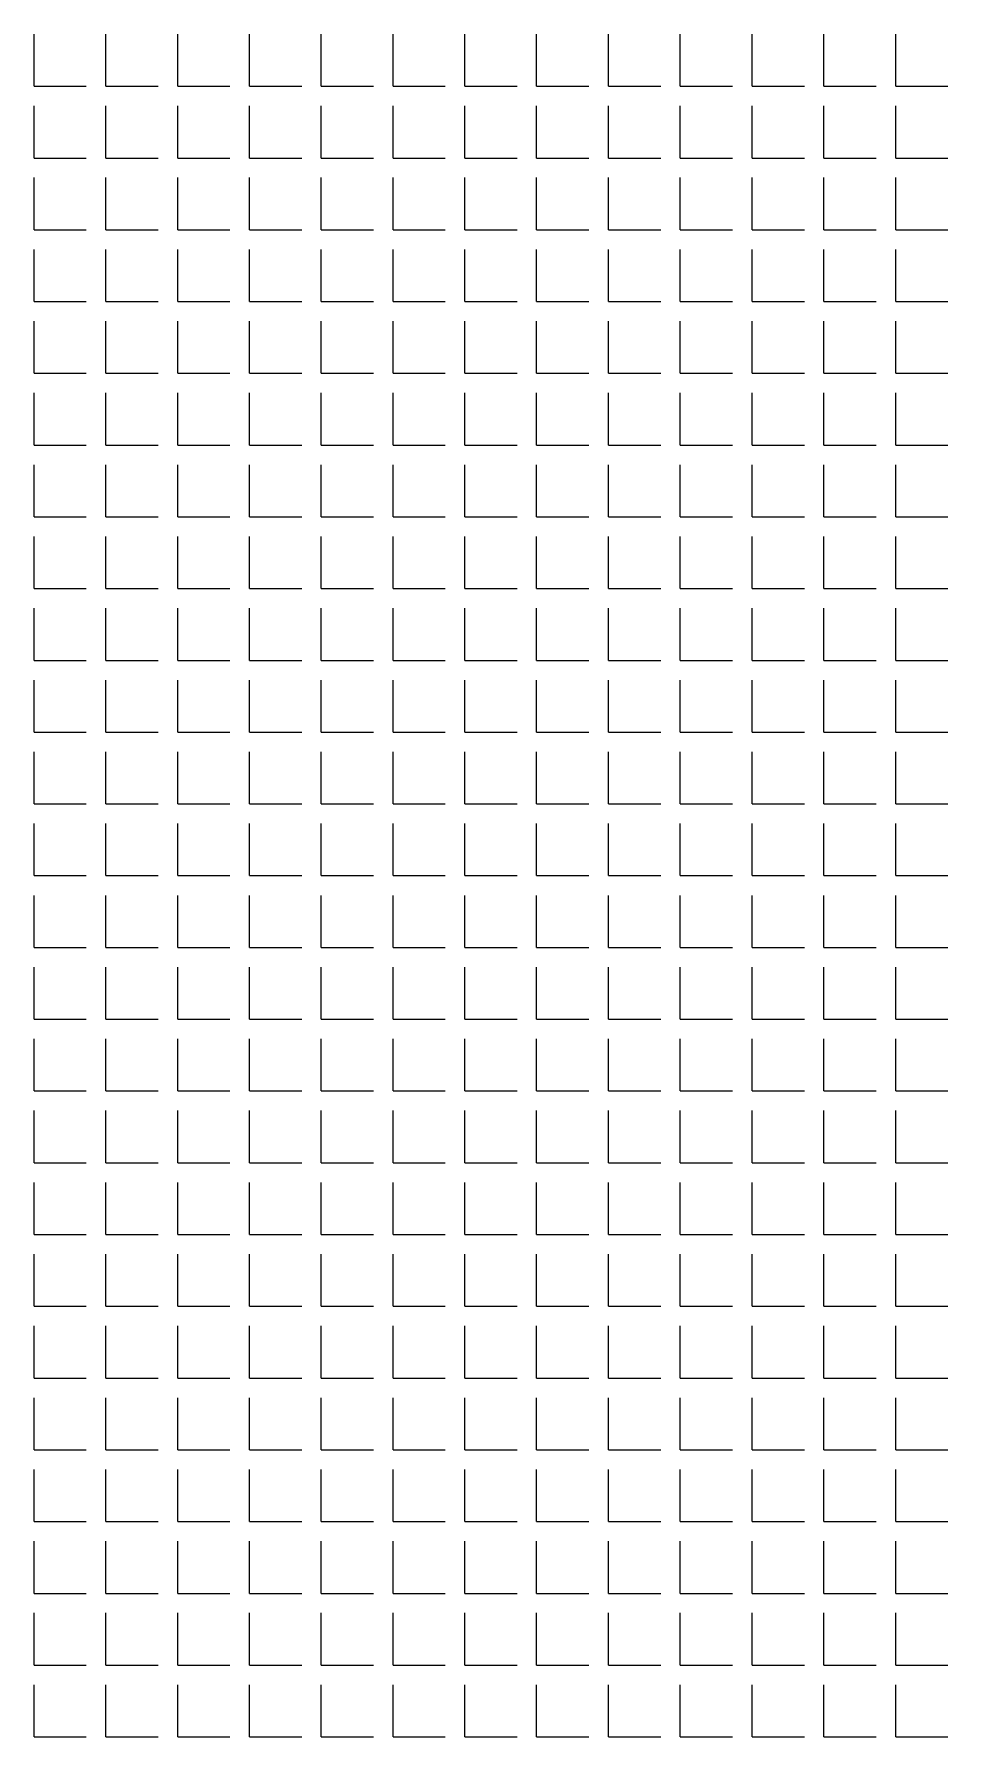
# Model space of a CAD drawing. Header units: millimetres. Extents: x -2063041 to -1932644, y 197605868 to 197643080.
# Drawn here: x -2047918.3 to -2047851.9, y 197627118.2 to 197627241.9 of the extents above; entities that cross this region are included whole.
import ezdxf

# ---------------------------------------------------------------- set-up
doc = ezdxf.new("R2010")
doc.units = ezdxf.units.MM
doc.layers.add('СКУД', color=7, linetype='Continuous')

msp = doc.modelspace()

# ---------------------------------------------------------------- linework, layer by layer
at = {"layer": 'СКУД', "color": 18, "true_color": 0x000000}
for p, q in [((-2047918.28, 197627238.13), (-2047918.28, 197627241.92)), ((-2047913.07, 197627238.13), (-2047913.07, 197627241.92)), ((-2047907.85, 197627238.13), (-2047907.85, 197627241.92)), ((-2047902.64, 197627238.13), (-2047902.64, 197627241.92)), ((-2047897.43, 197627238.13), (-2047897.43, 197627241.92)), ((-2047892.21, 197627238.13), (-2047892.21, 197627241.92)), ((-2047887, 197627238.13), (-2047887, 197627241.92)), ((-2047881.79, 197627238.13), (-2047881.79, 197627241.92)), ((-2047876.57, 197627238.13), (-2047876.57, 197627241.92)), ((-2047871.36, 197627238.13), (-2047871.36, 197627241.92)), ((-2047866.15, 197627238.13), (-2047866.15, 197627241.92)), ((-2047860.93, 197627238.13), (-2047860.93, 197627241.92)), ((-2047855.72, 197627238.13), (-2047855.72, 197627241.92)), ((-2047918.28, 197627238.13), (-2047914.49, 197627238.13)), ((-2047913.07, 197627238.13), (-2047909.27, 197627238.13)), ((-2047907.85, 197627238.13), (-2047904.06, 197627238.13)), ((-2047902.64, 197627238.13), (-2047898.85, 197627238.13)), ((-2047897.43, 197627238.13), (-2047893.63, 197627238.13)), ((-2047892.21, 197627238.13), (-2047888.42, 197627238.13)), ((-2047887, 197627238.13), (-2047883.21, 197627238.13)), ((-2047881.79, 197627238.13), (-2047877.99, 197627238.13)), ((-2047876.57, 197627238.13), (-2047872.78, 197627238.13)), ((-2047871.36, 197627238.13), (-2047867.57, 197627238.13)), ((-2047866.15, 197627238.13), (-2047862.35, 197627238.13)), ((-2047860.93, 197627238.13), (-2047857.14, 197627238.13)), ((-2047855.72, 197627238.13), (-2047851.93, 197627238.13)), ((-2047918.28, 197627232.92), (-2047918.28, 197627236.71)), ((-2047913.07, 197627232.92), (-2047913.07, 197627236.71)), ((-2047907.85, 197627232.92), (-2047907.85, 197627236.71)), ((-2047902.64, 197627232.92), (-2047902.64, 197627236.71)), ((-2047897.43, 197627232.92), (-2047897.43, 197627236.71)), ((-2047892.21, 197627232.92), (-2047892.21, 197627236.71)), ((-2047887, 197627232.92), (-2047887, 197627236.71)), ((-2047881.79, 197627232.92), (-2047881.79, 197627236.71)), ((-2047876.57, 197627232.92), (-2047876.57, 197627236.71)), ((-2047871.36, 197627232.92), (-2047871.36, 197627236.71)), ((-2047866.15, 197627232.92), (-2047866.15, 197627236.71)), ((-2047860.93, 197627232.92), (-2047860.93, 197627236.71)), ((-2047855.72, 197627232.92), (-2047855.72, 197627236.71)), ((-2047918.28, 197627232.92), (-2047914.49, 197627232.92)), ((-2047913.07, 197627232.92), (-2047909.27, 197627232.92)), ((-2047907.85, 197627232.92), (-2047904.06, 197627232.92)), ((-2047902.64, 197627232.92), (-2047898.85, 197627232.92)), ((-2047897.43, 197627232.92), (-2047893.63, 197627232.92)), ((-2047892.21, 197627232.92), (-2047888.42, 197627232.92)), ((-2047887, 197627232.92), (-2047883.21, 197627232.92)), ((-2047881.79, 197627232.92), (-2047877.99, 197627232.92)), ((-2047876.57, 197627232.92), (-2047872.78, 197627232.92)), ((-2047871.36, 197627232.92), (-2047867.57, 197627232.92)), ((-2047866.15, 197627232.92), (-2047862.35, 197627232.92)), ((-2047860.93, 197627232.92), (-2047857.14, 197627232.92)), ((-2047855.72, 197627232.92), (-2047851.93, 197627232.92)), ((-2047918.28, 197627227.71), (-2047918.28, 197627231.5)), ((-2047913.07, 197627227.71), (-2047913.07, 197627231.5)), ((-2047907.85, 197627227.71), (-2047907.85, 197627231.5)), ((-2047902.64, 197627227.71), (-2047902.64, 197627231.5)), ((-2047897.43, 197627227.71), (-2047897.43, 197627231.5)), ((-2047892.21, 197627227.71), (-2047892.21, 197627231.5)), ((-2047887, 197627227.71), (-2047887, 197627231.5)), ((-2047881.79, 197627227.71), (-2047881.79, 197627231.5)), ((-2047876.57, 197627227.71), (-2047876.57, 197627231.5)), ((-2047871.36, 197627227.71), (-2047871.36, 197627231.5)), ((-2047866.15, 197627227.71), (-2047866.15, 197627231.5)), ((-2047860.93, 197627227.71), (-2047860.93, 197627231.5)), ((-2047855.72, 197627227.71), (-2047855.72, 197627231.5)), ((-2047918.28, 197627227.71), (-2047914.49, 197627227.71)), ((-2047913.07, 197627227.71), (-2047909.27, 197627227.71)), ((-2047907.85, 197627227.71), (-2047904.06, 197627227.71)), ((-2047902.64, 197627227.71), (-2047898.85, 197627227.71)), ((-2047897.43, 197627227.71), (-2047893.63, 197627227.71)), ((-2047892.21, 197627227.71), (-2047888.42, 197627227.71)), ((-2047887, 197627227.71), (-2047883.21, 197627227.71)), ((-2047881.79, 197627227.71), (-2047877.99, 197627227.71)), ((-2047876.57, 197627227.71), (-2047872.78, 197627227.71)), ((-2047871.36, 197627227.71), (-2047867.57, 197627227.71)), ((-2047866.15, 197627227.71), (-2047862.35, 197627227.71)), ((-2047860.93, 197627227.71), (-2047857.14, 197627227.71)), ((-2047855.72, 197627227.71), (-2047851.93, 197627227.71)), ((-2047918.28, 197627222.49), (-2047918.28, 197627226.28)), ((-2047913.07, 197627222.49), (-2047913.07, 197627226.28)), ((-2047907.85, 197627222.49), (-2047907.85, 197627226.28)), ((-2047902.64, 197627222.49), (-2047902.64, 197627226.28)), ((-2047897.43, 197627222.49), (-2047897.43, 197627226.28)), ((-2047892.21, 197627222.49), (-2047892.21, 197627226.28)), ((-2047887, 197627222.49), (-2047887, 197627226.28)), ((-2047881.79, 197627222.49), (-2047881.79, 197627226.28)), ((-2047876.57, 197627222.49), (-2047876.57, 197627226.28)), ((-2047871.36, 197627222.49), (-2047871.36, 197627226.28)), ((-2047866.15, 197627222.49), (-2047866.15, 197627226.28)), ((-2047860.93, 197627222.49), (-2047860.93, 197627226.28)), ((-2047855.72, 197627222.49), (-2047855.72, 197627226.28)), ((-2047918.28, 197627222.49), (-2047914.49, 197627222.49)), ((-2047913.07, 197627222.49), (-2047909.27, 197627222.49)), ((-2047907.85, 197627222.49), (-2047904.06, 197627222.49)), ((-2047902.64, 197627222.49), (-2047898.85, 197627222.49)), ((-2047897.43, 197627222.49), (-2047893.63, 197627222.49)), ((-2047892.21, 197627222.49), (-2047888.42, 197627222.49)), ((-2047887, 197627222.49), (-2047883.21, 197627222.49)), ((-2047881.79, 197627222.49), (-2047877.99, 197627222.49)), ((-2047876.57, 197627222.49), (-2047872.78, 197627222.49)), ((-2047871.36, 197627222.49), (-2047867.57, 197627222.49)), ((-2047866.15, 197627222.49), (-2047862.35, 197627222.49)), ((-2047860.93, 197627222.49), (-2047857.14, 197627222.49)), ((-2047855.72, 197627222.49), (-2047851.93, 197627222.49)), ((-2047918.28, 197627217.28), (-2047918.28, 197627221.07)), ((-2047913.07, 197627217.28), (-2047913.07, 197627221.07)), ((-2047907.85, 197627217.28), (-2047907.85, 197627221.07)), ((-2047902.64, 197627217.28), (-2047902.64, 197627221.07)), ((-2047897.43, 197627217.28), (-2047897.43, 197627221.07)), ((-2047892.21, 197627217.28), (-2047892.21, 197627221.07)), ((-2047887, 197627217.28), (-2047887, 197627221.07)), ((-2047881.79, 197627217.28), (-2047881.79, 197627221.07)), ((-2047876.57, 197627217.28), (-2047876.57, 197627221.07)), ((-2047871.36, 197627217.28), (-2047871.36, 197627221.07)), ((-2047866.15, 197627217.28), (-2047866.15, 197627221.07)), ((-2047860.93, 197627217.28), (-2047860.93, 197627221.07)), ((-2047855.72, 197627217.28), (-2047855.72, 197627221.07)), ((-2047918.28, 197627217.28), (-2047914.49, 197627217.28)), ((-2047913.07, 197627217.28), (-2047909.27, 197627217.28)), ((-2047907.85, 197627217.28), (-2047904.06, 197627217.28)), ((-2047902.64, 197627217.28), (-2047898.85, 197627217.28)), ((-2047897.43, 197627217.28), (-2047893.63, 197627217.28)), ((-2047892.21, 197627217.28), (-2047888.42, 197627217.28)), ((-2047887, 197627217.28), (-2047883.21, 197627217.28)), ((-2047881.79, 197627217.28), (-2047877.99, 197627217.28)), ((-2047876.57, 197627217.28), (-2047872.78, 197627217.28)), ((-2047871.36, 197627217.28), (-2047867.57, 197627217.28)), ((-2047866.15, 197627217.28), (-2047862.35, 197627217.28)), ((-2047860.93, 197627217.28), (-2047857.14, 197627217.28)), ((-2047855.72, 197627217.28), (-2047851.93, 197627217.28)), ((-2047918.28, 197627212.07), (-2047918.28, 197627215.86)), ((-2047913.07, 197627212.07), (-2047913.07, 197627215.86)), ((-2047907.85, 197627212.07), (-2047907.85, 197627215.86)), ((-2047902.64, 197627212.07), (-2047902.64, 197627215.86)), ((-2047897.43, 197627212.07), (-2047897.43, 197627215.86)), ((-2047892.21, 197627212.07), (-2047892.21, 197627215.86)), ((-2047887, 197627212.07), (-2047887, 197627215.86)), ((-2047881.79, 197627212.07), (-2047881.79, 197627215.86)), ((-2047876.57, 197627212.07), (-2047876.57, 197627215.86)), ((-2047871.36, 197627212.07), (-2047871.36, 197627215.86)), ((-2047866.15, 197627212.07), (-2047866.15, 197627215.86)), ((-2047860.93, 197627212.07), (-2047860.93, 197627215.86)), ((-2047855.72, 197627212.07), (-2047855.72, 197627215.86)), ((-2047918.28, 197627212.07), (-2047914.49, 197627212.07)), ((-2047913.07, 197627212.07), (-2047909.27, 197627212.07)), ((-2047907.85, 197627212.07), (-2047904.06, 197627212.07)), ((-2047902.64, 197627212.07), (-2047898.85, 197627212.07)), ((-2047897.43, 197627212.07), (-2047893.63, 197627212.07)), ((-2047892.21, 197627212.07), (-2047888.42, 197627212.07)), ((-2047887, 197627212.07), (-2047883.21, 197627212.07)), ((-2047881.79, 197627212.07), (-2047877.99, 197627212.07)), ((-2047876.57, 197627212.07), (-2047872.78, 197627212.07)), ((-2047871.36, 197627212.07), (-2047867.57, 197627212.07)), ((-2047866.15, 197627212.07), (-2047862.35, 197627212.07)), ((-2047860.93, 197627212.07), (-2047857.14, 197627212.07)), ((-2047855.72, 197627212.07), (-2047851.93, 197627212.07)), ((-2047918.28, 197627206.85), (-2047918.28, 197627210.64)), ((-2047913.07, 197627206.85), (-2047913.07, 197627210.64)), ((-2047907.85, 197627206.85), (-2047907.85, 197627210.64)), ((-2047902.64, 197627206.85), (-2047902.64, 197627210.64)), ((-2047897.43, 197627206.85), (-2047897.43, 197627210.64)), ((-2047892.21, 197627206.85), (-2047892.21, 197627210.64)), ((-2047887, 197627206.85), (-2047887, 197627210.64)), ((-2047881.79, 197627206.85), (-2047881.79, 197627210.64)), ((-2047876.57, 197627206.85), (-2047876.57, 197627210.64)), ((-2047871.36, 197627206.85), (-2047871.36, 197627210.64)), ((-2047866.15, 197627206.85), (-2047866.15, 197627210.64)), ((-2047860.93, 197627206.85), (-2047860.93, 197627210.64)), ((-2047855.72, 197627206.85), (-2047855.72, 197627210.64)), ((-2047918.28, 197627206.85), (-2047914.49, 197627206.85)), ((-2047913.07, 197627206.85), (-2047909.27, 197627206.85)), ((-2047907.85, 197627206.85), (-2047904.06, 197627206.85)), ((-2047902.64, 197627206.85), (-2047898.85, 197627206.85)), ((-2047897.43, 197627206.85), (-2047893.63, 197627206.85)), ((-2047892.21, 197627206.85), (-2047888.42, 197627206.85)), ((-2047887, 197627206.85), (-2047883.21, 197627206.85)), ((-2047881.79, 197627206.85), (-2047877.99, 197627206.85)), ((-2047876.57, 197627206.85), (-2047872.78, 197627206.85)), ((-2047871.36, 197627206.85), (-2047867.57, 197627206.85)), ((-2047866.15, 197627206.85), (-2047862.35, 197627206.85)), ((-2047860.93, 197627206.85), (-2047857.14, 197627206.85)), ((-2047855.72, 197627206.85), (-2047851.93, 197627206.85)), ((-2047918.28, 197627201.64), (-2047918.28, 197627205.43)), ((-2047913.07, 197627201.64), (-2047913.07, 197627205.43)), ((-2047907.85, 197627201.64), (-2047907.85, 197627205.43)), ((-2047902.64, 197627201.64), (-2047902.64, 197627205.43)), ((-2047897.43, 197627201.64), (-2047897.43, 197627205.43)), ((-2047892.21, 197627201.64), (-2047892.21, 197627205.43)), ((-2047887, 197627201.64), (-2047887, 197627205.43)), ((-2047881.79, 197627201.64), (-2047881.79, 197627205.43)), ((-2047876.57, 197627201.64), (-2047876.57, 197627205.43)), ((-2047871.36, 197627201.64), (-2047871.36, 197627205.43)), ((-2047866.15, 197627201.64), (-2047866.15, 197627205.43)), ((-2047860.93, 197627201.64), (-2047860.93, 197627205.43)), ((-2047855.72, 197627201.64), (-2047855.72, 197627205.43)), ((-2047918.28, 197627201.64), (-2047914.49, 197627201.64)), ((-2047913.07, 197627201.64), (-2047909.27, 197627201.64)), ((-2047907.85, 197627201.64), (-2047904.06, 197627201.64)), ((-2047902.64, 197627201.64), (-2047898.85, 197627201.64)), ((-2047897.43, 197627201.64), (-2047893.63, 197627201.64)), ((-2047892.21, 197627201.64), (-2047888.42, 197627201.64)), ((-2047887, 197627201.64), (-2047883.21, 197627201.64)), ((-2047881.79, 197627201.64), (-2047877.99, 197627201.64)), ((-2047876.57, 197627201.64), (-2047872.78, 197627201.64)), ((-2047871.36, 197627201.64), (-2047867.57, 197627201.64)), ((-2047866.15, 197627201.64), (-2047862.35, 197627201.64)), ((-2047860.93, 197627201.64), (-2047857.14, 197627201.64)), ((-2047855.72, 197627201.64), (-2047851.93, 197627201.64)), ((-2047918.28, 197627196.43), (-2047918.28, 197627200.22)), ((-2047913.07, 197627196.43), (-2047913.07, 197627200.22)), ((-2047907.85, 197627196.43), (-2047907.85, 197627200.22)), ((-2047902.64, 197627196.43), (-2047902.64, 197627200.22)), ((-2047897.43, 197627196.43), (-2047897.43, 197627200.22)), ((-2047892.21, 197627196.43), (-2047892.21, 197627200.22)), ((-2047887, 197627196.43), (-2047887, 197627200.22)), ((-2047881.79, 197627196.43), (-2047881.79, 197627200.22)), ((-2047876.57, 197627196.43), (-2047876.57, 197627200.22)), ((-2047871.36, 197627196.43), (-2047871.36, 197627200.22)), ((-2047866.15, 197627196.43), (-2047866.15, 197627200.22)), ((-2047860.93, 197627196.43), (-2047860.93, 197627200.22)), ((-2047855.72, 197627196.43), (-2047855.72, 197627200.22)), ((-2047918.28, 197627196.43), (-2047914.49, 197627196.43)), ((-2047913.07, 197627196.43), (-2047909.27, 197627196.43)), ((-2047907.85, 197627196.43), (-2047904.06, 197627196.43)), ((-2047902.64, 197627196.43), (-2047898.85, 197627196.43)), ((-2047897.43, 197627196.43), (-2047893.63, 197627196.43)), ((-2047892.21, 197627196.43), (-2047888.42, 197627196.43)), ((-2047887, 197627196.43), (-2047883.21, 197627196.43)), ((-2047881.79, 197627196.43), (-2047877.99, 197627196.43)), ((-2047876.57, 197627196.43), (-2047872.78, 197627196.43)), ((-2047871.36, 197627196.43), (-2047867.57, 197627196.43)), ((-2047866.15, 197627196.43), (-2047862.35, 197627196.43)), ((-2047860.93, 197627196.43), (-2047857.14, 197627196.43)), ((-2047855.72, 197627196.43), (-2047851.93, 197627196.43)), ((-2047918.28, 197627191.21), (-2047918.28, 197627195)), ((-2047913.07, 197627191.21), (-2047913.07, 197627195)), ((-2047907.85, 197627191.21), (-2047907.85, 197627195)), ((-2047902.64, 197627191.21), (-2047902.64, 197627195)), ((-2047897.43, 197627191.21), (-2047897.43, 197627195)), ((-2047892.21, 197627191.21), (-2047892.21, 197627195)), ((-2047887, 197627191.21), (-2047887, 197627195)), ((-2047881.79, 197627191.21), (-2047881.79, 197627195)), ((-2047876.57, 197627191.21), (-2047876.57, 197627195)), ((-2047871.36, 197627191.21), (-2047871.36, 197627195)), ((-2047866.15, 197627191.21), (-2047866.15, 197627195)), ((-2047860.93, 197627191.21), (-2047860.93, 197627195)), ((-2047855.72, 197627191.21), (-2047855.72, 197627195)), ((-2047918.28, 197627191.21), (-2047914.49, 197627191.21)), ((-2047913.07, 197627191.21), (-2047909.27, 197627191.21)), ((-2047907.85, 197627191.21), (-2047904.06, 197627191.21)), ((-2047902.64, 197627191.21), (-2047898.85, 197627191.21)), ((-2047897.43, 197627191.21), (-2047893.63, 197627191.21)), ((-2047892.21, 197627191.21), (-2047888.42, 197627191.21)), ((-2047887, 197627191.21), (-2047883.21, 197627191.21)), ((-2047881.79, 197627191.21), (-2047877.99, 197627191.21)), ((-2047876.57, 197627191.21), (-2047872.78, 197627191.21)), ((-2047871.36, 197627191.21), (-2047867.57, 197627191.21)), ((-2047866.15, 197627191.21), (-2047862.35, 197627191.21)), ((-2047860.93, 197627191.21), (-2047857.14, 197627191.21)), ((-2047855.72, 197627191.21), (-2047851.93, 197627191.21)), ((-2047918.28, 197627186), (-2047918.28, 197627189.79)), ((-2047913.07, 197627186), (-2047913.07, 197627189.79)), ((-2047907.85, 197627186), (-2047907.85, 197627189.79)), ((-2047902.64, 197627186), (-2047902.64, 197627189.79)), ((-2047897.43, 197627186), (-2047897.43, 197627189.79)), ((-2047892.21, 197627186), (-2047892.21, 197627189.79)), ((-2047887, 197627186), (-2047887, 197627189.79)), ((-2047881.79, 197627186), (-2047881.79, 197627189.79)), ((-2047876.57, 197627186), (-2047876.57, 197627189.79)), ((-2047871.36, 197627186), (-2047871.36, 197627189.79)), ((-2047866.15, 197627186), (-2047866.15, 197627189.79)), ((-2047860.93, 197627186), (-2047860.93, 197627189.79)), ((-2047855.72, 197627186), (-2047855.72, 197627189.79)), ((-2047918.28, 197627186), (-2047914.49, 197627186)), ((-2047913.07, 197627186), (-2047909.27, 197627186)), ((-2047907.85, 197627186), (-2047904.06, 197627186)), ((-2047902.64, 197627186), (-2047898.85, 197627186)), ((-2047897.43, 197627186), (-2047893.63, 197627186)), ((-2047892.21, 197627186), (-2047888.42, 197627186)), ((-2047887, 197627186), (-2047883.21, 197627186)), ((-2047881.79, 197627186), (-2047877.99, 197627186)), ((-2047876.57, 197627186), (-2047872.78, 197627186)), ((-2047871.36, 197627186), (-2047867.57, 197627186)), ((-2047866.15, 197627186), (-2047862.35, 197627186)), ((-2047860.93, 197627186), (-2047857.14, 197627186)), ((-2047855.72, 197627186), (-2047851.93, 197627186)), ((-2047918.28, 197627180.79), (-2047918.28, 197627184.58)), ((-2047913.07, 197627180.79), (-2047913.07, 197627184.58)), ((-2047907.85, 197627180.79), (-2047907.85, 197627184.58)), ((-2047902.64, 197627180.79), (-2047902.64, 197627184.58)), ((-2047897.43, 197627180.79), (-2047897.43, 197627184.58)), ((-2047892.21, 197627180.79), (-2047892.21, 197627184.58)), ((-2047887, 197627180.79), (-2047887, 197627184.58)), ((-2047881.79, 197627180.79), (-2047881.79, 197627184.58)), ((-2047876.57, 197627180.79), (-2047876.57, 197627184.58)), ((-2047871.36, 197627180.79), (-2047871.36, 197627184.58)), ((-2047866.15, 197627180.79), (-2047866.15, 197627184.58)), ((-2047860.93, 197627180.79), (-2047860.93, 197627184.58)), ((-2047855.72, 197627180.79), (-2047855.72, 197627184.58)), ((-2047918.28, 197627180.79), (-2047914.49, 197627180.79)), ((-2047913.07, 197627180.79), (-2047909.27, 197627180.79)), ((-2047907.85, 197627180.79), (-2047904.06, 197627180.79)), ((-2047902.64, 197627180.79), (-2047898.85, 197627180.79)), ((-2047897.43, 197627180.79), (-2047893.63, 197627180.79)), ((-2047892.21, 197627180.79), (-2047888.42, 197627180.79)), ((-2047887, 197627180.79), (-2047883.21, 197627180.79)), ((-2047881.79, 197627180.79), (-2047877.99, 197627180.79)), ((-2047876.57, 197627180.79), (-2047872.78, 197627180.79)), ((-2047871.36, 197627180.79), (-2047867.57, 197627180.79)), ((-2047866.15, 197627180.79), (-2047862.35, 197627180.79)), ((-2047860.93, 197627180.79), (-2047857.14, 197627180.79)), ((-2047855.72, 197627180.79), (-2047851.93, 197627180.79)), ((-2047918.28, 197627175.57), (-2047918.28, 197627179.36)), ((-2047913.07, 197627175.57), (-2047913.07, 197627179.36)), ((-2047907.85, 197627175.57), (-2047907.85, 197627179.36)), ((-2047902.64, 197627175.57), (-2047902.64, 197627179.36)), ((-2047897.43, 197627175.57), (-2047897.43, 197627179.36)), ((-2047892.21, 197627175.57), (-2047892.21, 197627179.36)), ((-2047887, 197627175.57), (-2047887, 197627179.36)), ((-2047881.79, 197627175.57), (-2047881.79, 197627179.36)), ((-2047876.57, 197627175.57), (-2047876.57, 197627179.36)), ((-2047871.36, 197627175.57), (-2047871.36, 197627179.36)), ((-2047866.15, 197627175.57), (-2047866.15, 197627179.36)), ((-2047860.93, 197627175.57), (-2047860.93, 197627179.36)), ((-2047855.72, 197627175.57), (-2047855.72, 197627179.36)), ((-2047918.28, 197627175.57), (-2047914.49, 197627175.57)), ((-2047913.07, 197627175.57), (-2047909.27, 197627175.57)), ((-2047907.85, 197627175.57), (-2047904.06, 197627175.57)), ((-2047902.64, 197627175.57), (-2047898.85, 197627175.57)), ((-2047897.43, 197627175.57), (-2047893.63, 197627175.57)), ((-2047892.21, 197627175.57), (-2047888.42, 197627175.57)), ((-2047887, 197627175.57), (-2047883.21, 197627175.57)), ((-2047881.79, 197627175.57), (-2047877.99, 197627175.57)), ((-2047876.57, 197627175.57), (-2047872.78, 197627175.57)), ((-2047871.36, 197627175.57), (-2047867.57, 197627175.57)), ((-2047866.15, 197627175.57), (-2047862.35, 197627175.57)), ((-2047860.93, 197627175.57), (-2047857.14, 197627175.57)), ((-2047855.72, 197627175.57), (-2047851.93, 197627175.57)), ((-2047918.28, 197627170.36), (-2047918.28, 197627174.15)), ((-2047913.07, 197627170.36), (-2047913.07, 197627174.15)), ((-2047907.85, 197627170.36), (-2047907.85, 197627174.15)), ((-2047902.64, 197627170.36), (-2047902.64, 197627174.15)), ((-2047897.43, 197627170.36), (-2047897.43, 197627174.15)), ((-2047892.21, 197627170.36), (-2047892.21, 197627174.15)), ((-2047887, 197627170.36), (-2047887, 197627174.15)), ((-2047881.79, 197627170.36), (-2047881.79, 197627174.15)), ((-2047876.57, 197627170.36), (-2047876.57, 197627174.15)), ((-2047871.36, 197627170.36), (-2047871.36, 197627174.15)), ((-2047866.15, 197627170.36), (-2047866.15, 197627174.15)), ((-2047860.93, 197627170.36), (-2047860.93, 197627174.15)), ((-2047855.72, 197627170.36), (-2047855.72, 197627174.15)), ((-2047918.28, 197627170.36), (-2047914.49, 197627170.36)), ((-2047913.07, 197627170.36), (-2047909.27, 197627170.36)), ((-2047907.85, 197627170.36), (-2047904.06, 197627170.36)), ((-2047902.64, 197627170.36), (-2047898.85, 197627170.36)), ((-2047897.43, 197627170.36), (-2047893.63, 197627170.36)), ((-2047892.21, 197627170.36), (-2047888.42, 197627170.36)), ((-2047887, 197627170.36), (-2047883.21, 197627170.36)), ((-2047881.79, 197627170.36), (-2047877.99, 197627170.36)), ((-2047876.57, 197627170.36), (-2047872.78, 197627170.36)), ((-2047871.36, 197627170.36), (-2047867.57, 197627170.36)), ((-2047866.15, 197627170.36), (-2047862.35, 197627170.36)), ((-2047860.93, 197627170.36), (-2047857.14, 197627170.36)), ((-2047855.72, 197627170.36), (-2047851.93, 197627170.36)), ((-2047918.28, 197627165.15), (-2047918.28, 197627168.94)), ((-2047913.07, 197627165.15), (-2047913.07, 197627168.94)), ((-2047907.85, 197627165.15), (-2047907.85, 197627168.94)), ((-2047902.64, 197627165.15), (-2047902.64, 197627168.94)), ((-2047897.43, 197627165.15), (-2047897.43, 197627168.94)), ((-2047892.21, 197627165.15), (-2047892.21, 197627168.94)), ((-2047887, 197627165.15), (-2047887, 197627168.94)), ((-2047881.79, 197627165.15), (-2047881.79, 197627168.94)), ((-2047876.57, 197627165.15), (-2047876.57, 197627168.94)), ((-2047871.36, 197627165.15), (-2047871.36, 197627168.94)), ((-2047866.15, 197627165.15), (-2047866.15, 197627168.94)), ((-2047860.93, 197627165.15), (-2047860.93, 197627168.94)), ((-2047855.72, 197627165.15), (-2047855.72, 197627168.94)), ((-2047918.28, 197627165.15), (-2047914.49, 197627165.15)), ((-2047913.07, 197627165.15), (-2047909.27, 197627165.15)), ((-2047907.85, 197627165.15), (-2047904.06, 197627165.15)), ((-2047902.64, 197627165.15), (-2047898.85, 197627165.15)), ((-2047897.43, 197627165.15), (-2047893.63, 197627165.15)), ((-2047892.21, 197627165.15), (-2047888.42, 197627165.15)), ((-2047887, 197627165.15), (-2047883.21, 197627165.15)), ((-2047881.79, 197627165.15), (-2047877.99, 197627165.15)), ((-2047876.57, 197627165.15), (-2047872.78, 197627165.15)), ((-2047871.36, 197627165.15), (-2047867.57, 197627165.15)), ((-2047866.15, 197627165.15), (-2047862.35, 197627165.15)), ((-2047860.93, 197627165.15), (-2047857.14, 197627165.15)), ((-2047855.72, 197627165.15), (-2047851.93, 197627165.15)), ((-2047918.28, 197627159.93), (-2047918.28, 197627163.72)), ((-2047913.07, 197627159.93), (-2047913.07, 197627163.72)), ((-2047907.85, 197627159.93), (-2047907.85, 197627163.72)), ((-2047902.64, 197627159.93), (-2047902.64, 197627163.72)), ((-2047897.43, 197627159.93), (-2047897.43, 197627163.72)), ((-2047892.21, 197627159.93), (-2047892.21, 197627163.72)), ((-2047887, 197627159.93), (-2047887, 197627163.72)), ((-2047881.79, 197627159.93), (-2047881.79, 197627163.72)), ((-2047876.57, 197627159.93), (-2047876.57, 197627163.72)), ((-2047871.36, 197627159.93), (-2047871.36, 197627163.72)), ((-2047866.15, 197627159.93), (-2047866.15, 197627163.72)), ((-2047860.93, 197627159.93), (-2047860.93, 197627163.72)), ((-2047855.72, 197627159.93), (-2047855.72, 197627163.72)), ((-2047918.28, 197627159.93), (-2047914.49, 197627159.93)), ((-2047913.07, 197627159.93), (-2047909.27, 197627159.93)), ((-2047907.85, 197627159.93), (-2047904.06, 197627159.93)), ((-2047902.64, 197627159.93), (-2047898.85, 197627159.93)), ((-2047897.43, 197627159.93), (-2047893.63, 197627159.93)), ((-2047892.21, 197627159.93), (-2047888.42, 197627159.93)), ((-2047887, 197627159.93), (-2047883.21, 197627159.93)), ((-2047881.79, 197627159.93), (-2047877.99, 197627159.93)), ((-2047876.57, 197627159.93), (-2047872.78, 197627159.93)), ((-2047871.36, 197627159.93), (-2047867.57, 197627159.93)), ((-2047866.15, 197627159.93), (-2047862.35, 197627159.93)), ((-2047860.93, 197627159.93), (-2047857.14, 197627159.93)), ((-2047855.72, 197627159.93), (-2047851.93, 197627159.93)), ((-2047918.28, 197627154.72), (-2047918.28, 197627158.51)), ((-2047913.07, 197627154.72), (-2047913.07, 197627158.51)), ((-2047907.85, 197627154.72), (-2047907.85, 197627158.51)), ((-2047902.64, 197627154.72), (-2047902.64, 197627158.51)), ((-2047897.43, 197627154.72), (-2047897.43, 197627158.51)), ((-2047892.21, 197627154.72), (-2047892.21, 197627158.51)), ((-2047887, 197627154.72), (-2047887, 197627158.51)), ((-2047881.79, 197627154.72), (-2047881.79, 197627158.51)), ((-2047876.57, 197627154.72), (-2047876.57, 197627158.51)), ((-2047871.36, 197627154.72), (-2047871.36, 197627158.51)), ((-2047866.15, 197627154.72), (-2047866.15, 197627158.51)), ((-2047860.93, 197627154.72), (-2047860.93, 197627158.51)), ((-2047855.72, 197627154.72), (-2047855.72, 197627158.51)), ((-2047918.28, 197627154.72), (-2047914.49, 197627154.72)), ((-2047913.07, 197627154.72), (-2047909.27, 197627154.72)), ((-2047907.85, 197627154.72), (-2047904.06, 197627154.72)), ((-2047902.64, 197627154.72), (-2047898.85, 197627154.72)), ((-2047897.43, 197627154.72), (-2047893.63, 197627154.72)), ((-2047892.21, 197627154.72), (-2047888.42, 197627154.72)), ((-2047887, 197627154.72), (-2047883.21, 197627154.72)), ((-2047881.79, 197627154.72), (-2047877.99, 197627154.72)), ((-2047876.57, 197627154.72), (-2047872.78, 197627154.72)), ((-2047871.36, 197627154.72), (-2047867.57, 197627154.72)), ((-2047866.15, 197627154.72), (-2047862.35, 197627154.72)), ((-2047860.93, 197627154.72), (-2047857.14, 197627154.72)), ((-2047855.72, 197627154.72), (-2047851.93, 197627154.72)), ((-2047918.28, 197627149.51), (-2047918.28, 197627153.3)), ((-2047913.07, 197627149.51), (-2047913.07, 197627153.3)), ((-2047907.85, 197627149.51), (-2047907.85, 197627153.3)), ((-2047902.64, 197627149.51), (-2047902.64, 197627153.3)), ((-2047897.43, 197627149.51), (-2047897.43, 197627153.3)), ((-2047892.21, 197627149.51), (-2047892.21, 197627153.3)), ((-2047887, 197627149.51), (-2047887, 197627153.3)), ((-2047881.79, 197627149.51), (-2047881.79, 197627153.3)), ((-2047876.57, 197627149.51), (-2047876.57, 197627153.3)), ((-2047871.36, 197627149.51), (-2047871.36, 197627153.3)), ((-2047866.15, 197627149.51), (-2047866.15, 197627153.3)), ((-2047860.93, 197627149.51), (-2047860.93, 197627153.3)), ((-2047855.72, 197627149.51), (-2047855.72, 197627153.3)), ((-2047918.28, 197627149.51), (-2047914.49, 197627149.51)), ((-2047913.07, 197627149.51), (-2047909.27, 197627149.51)), ((-2047907.85, 197627149.51), (-2047904.06, 197627149.51)), ((-2047902.64, 197627149.51), (-2047898.85, 197627149.51)), ((-2047897.43, 197627149.51), (-2047893.63, 197627149.51)), ((-2047892.21, 197627149.51), (-2047888.42, 197627149.51)), ((-2047887, 197627149.51), (-2047883.21, 197627149.51)), ((-2047881.79, 197627149.51), (-2047877.99, 197627149.51)), ((-2047876.57, 197627149.51), (-2047872.78, 197627149.51)), ((-2047871.36, 197627149.51), (-2047867.57, 197627149.51)), ((-2047866.15, 197627149.51), (-2047862.35, 197627149.51)), ((-2047860.93, 197627149.51), (-2047857.14, 197627149.51)), ((-2047855.72, 197627149.51), (-2047851.93, 197627149.51)), ((-2047918.28, 197627144.29), (-2047918.28, 197627148.08)), ((-2047913.07, 197627144.29), (-2047913.07, 197627148.08)), ((-2047907.85, 197627144.29), (-2047907.85, 197627148.08)), ((-2047902.64, 197627144.29), (-2047902.64, 197627148.08)), ((-2047897.43, 197627144.29), (-2047897.43, 197627148.08)), ((-2047892.21, 197627144.29), (-2047892.21, 197627148.08)), ((-2047887, 197627144.29), (-2047887, 197627148.08)), ((-2047881.79, 197627144.29), (-2047881.79, 197627148.08)), ((-2047876.57, 197627144.29), (-2047876.57, 197627148.08)), ((-2047871.36, 197627144.29), (-2047871.36, 197627148.08)), ((-2047866.15, 197627144.29), (-2047866.15, 197627148.08)), ((-2047860.93, 197627144.29), (-2047860.93, 197627148.08)), ((-2047855.72, 197627144.29), (-2047855.72, 197627148.08)), ((-2047918.28, 197627144.29), (-2047914.49, 197627144.29)), ((-2047913.07, 197627144.29), (-2047909.27, 197627144.29)), ((-2047907.85, 197627144.29), (-2047904.06, 197627144.29)), ((-2047902.64, 197627144.29), (-2047898.85, 197627144.29)), ((-2047897.43, 197627144.29), (-2047893.63, 197627144.29)), ((-2047892.21, 197627144.29), (-2047888.42, 197627144.29)), ((-2047887, 197627144.29), (-2047883.21, 197627144.29)), ((-2047881.79, 197627144.29), (-2047877.99, 197627144.29)), ((-2047876.57, 197627144.29), (-2047872.78, 197627144.29)), ((-2047871.36, 197627144.29), (-2047867.57, 197627144.29)), ((-2047866.15, 197627144.29), (-2047862.35, 197627144.29)), ((-2047860.93, 197627144.29), (-2047857.14, 197627144.29)), ((-2047855.72, 197627144.29), (-2047851.93, 197627144.29)), ((-2047918.28, 197627139.08), (-2047918.28, 197627142.87)), ((-2047913.07, 197627139.08), (-2047913.07, 197627142.87)), ((-2047907.85, 197627139.08), (-2047907.85, 197627142.87)), ((-2047902.64, 197627139.08), (-2047902.64, 197627142.87)), ((-2047897.43, 197627139.08), (-2047897.43, 197627142.87)), ((-2047892.21, 197627139.08), (-2047892.21, 197627142.87)), ((-2047887, 197627139.08), (-2047887, 197627142.87)), ((-2047881.79, 197627139.08), (-2047881.79, 197627142.87)), ((-2047876.57, 197627139.08), (-2047876.57, 197627142.87)), ((-2047871.36, 197627139.08), (-2047871.36, 197627142.87)), ((-2047866.15, 197627139.08), (-2047866.15, 197627142.87)), ((-2047860.93, 197627139.08), (-2047860.93, 197627142.87)), ((-2047855.72, 197627139.08), (-2047855.72, 197627142.87)), ((-2047918.28, 197627139.08), (-2047914.49, 197627139.08)), ((-2047913.07, 197627139.08), (-2047909.27, 197627139.08)), ((-2047907.85, 197627139.08), (-2047904.06, 197627139.08)), ((-2047902.64, 197627139.08), (-2047898.85, 197627139.08)), ((-2047897.43, 197627139.08), (-2047893.63, 197627139.08)), ((-2047892.21, 197627139.08), (-2047888.42, 197627139.08)), ((-2047887, 197627139.08), (-2047883.21, 197627139.08)), ((-2047881.79, 197627139.08), (-2047877.99, 197627139.08)), ((-2047876.57, 197627139.08), (-2047872.78, 197627139.08)), ((-2047871.36, 197627139.08), (-2047867.57, 197627139.08)), ((-2047866.15, 197627139.08), (-2047862.35, 197627139.08)), ((-2047860.93, 197627139.08), (-2047857.14, 197627139.08)), ((-2047855.72, 197627139.08), (-2047851.93, 197627139.08)), ((-2047918.28, 197627133.87), (-2047918.28, 197627137.66)), ((-2047913.07, 197627133.87), (-2047913.07, 197627137.66)), ((-2047907.85, 197627133.87), (-2047907.85, 197627137.66)), ((-2047902.64, 197627133.87), (-2047902.64, 197627137.66)), ((-2047897.43, 197627133.87), (-2047897.43, 197627137.66)), ((-2047892.21, 197627133.87), (-2047892.21, 197627137.66)), ((-2047887, 197627133.87), (-2047887, 197627137.66)), ((-2047881.79, 197627133.87), (-2047881.79, 197627137.66)), ((-2047876.57, 197627133.87), (-2047876.57, 197627137.66)), ((-2047871.36, 197627133.87), (-2047871.36, 197627137.66)), ((-2047866.15, 197627133.87), (-2047866.15, 197627137.66)), ((-2047860.93, 197627133.87), (-2047860.93, 197627137.66)), ((-2047855.72, 197627133.87), (-2047855.72, 197627137.66)), ((-2047918.28, 197627133.87), (-2047914.49, 197627133.87)), ((-2047913.07, 197627133.87), (-2047909.27, 197627133.87)), ((-2047907.85, 197627133.87), (-2047904.06, 197627133.87)), ((-2047902.64, 197627133.87), (-2047898.85, 197627133.87)), ((-2047897.43, 197627133.87), (-2047893.63, 197627133.87)), ((-2047892.21, 197627133.87), (-2047888.42, 197627133.87)), ((-2047887, 197627133.87), (-2047883.21, 197627133.87)), ((-2047881.79, 197627133.87), (-2047877.99, 197627133.87)), ((-2047876.57, 197627133.87), (-2047872.78, 197627133.87)), ((-2047871.36, 197627133.87), (-2047867.57, 197627133.87)), ((-2047866.15, 197627133.87), (-2047862.35, 197627133.87)), ((-2047860.93, 197627133.87), (-2047857.14, 197627133.87)), ((-2047855.72, 197627133.87), (-2047851.93, 197627133.87)), ((-2047918.28, 197627128.65), (-2047918.28, 197627132.44)), ((-2047913.07, 197627128.65), (-2047913.07, 197627132.44)), ((-2047907.85, 197627128.65), (-2047907.85, 197627132.44)), ((-2047902.64, 197627128.65), (-2047902.64, 197627132.44)), ((-2047897.43, 197627128.65), (-2047897.43, 197627132.44)), ((-2047892.21, 197627128.65), (-2047892.21, 197627132.44)), ((-2047887, 197627128.65), (-2047887, 197627132.44)), ((-2047881.79, 197627128.65), (-2047881.79, 197627132.44)), ((-2047876.57, 197627128.65), (-2047876.57, 197627132.44)), ((-2047871.36, 197627128.65), (-2047871.36, 197627132.44)), ((-2047866.15, 197627128.65), (-2047866.15, 197627132.44)), ((-2047860.93, 197627128.65), (-2047860.93, 197627132.44)), ((-2047855.72, 197627128.65), (-2047855.72, 197627132.44)), ((-2047918.28, 197627128.65), (-2047914.49, 197627128.65)), ((-2047913.07, 197627128.65), (-2047909.27, 197627128.65)), ((-2047907.85, 197627128.65), (-2047904.06, 197627128.65)), ((-2047902.64, 197627128.65), (-2047898.85, 197627128.65)), ((-2047897.43, 197627128.65), (-2047893.63, 197627128.65)), ((-2047892.21, 197627128.65), (-2047888.42, 197627128.65)), ((-2047887, 197627128.65), (-2047883.21, 197627128.65)), ((-2047881.79, 197627128.65), (-2047877.99, 197627128.65)), ((-2047876.57, 197627128.65), (-2047872.78, 197627128.65)), ((-2047871.36, 197627128.65), (-2047867.57, 197627128.65)), ((-2047866.15, 197627128.65), (-2047862.35, 197627128.65)), ((-2047860.93, 197627128.65), (-2047857.14, 197627128.65)), ((-2047855.72, 197627128.65), (-2047851.93, 197627128.65)), ((-2047918.28, 197627123.44), (-2047918.28, 197627127.23)), ((-2047913.07, 197627123.44), (-2047913.07, 197627127.23)), ((-2047907.85, 197627123.44), (-2047907.85, 197627127.23)), ((-2047902.64, 197627123.44), (-2047902.64, 197627127.23)), ((-2047897.43, 197627123.44), (-2047897.43, 197627127.23)), ((-2047892.21, 197627123.44), (-2047892.21, 197627127.23)), ((-2047887, 197627123.44), (-2047887, 197627127.23)), ((-2047881.79, 197627123.44), (-2047881.79, 197627127.23)), ((-2047876.57, 197627123.44), (-2047876.57, 197627127.23)), ((-2047871.36, 197627123.44), (-2047871.36, 197627127.23)), ((-2047866.15, 197627123.44), (-2047866.15, 197627127.23)), ((-2047860.93, 197627123.44), (-2047860.93, 197627127.23)), ((-2047855.72, 197627123.44), (-2047855.72, 197627127.23)), ((-2047918.28, 197627123.44), (-2047914.49, 197627123.44)), ((-2047913.07, 197627123.44), (-2047909.27, 197627123.44)), ((-2047907.85, 197627123.44), (-2047904.06, 197627123.44)), ((-2047902.64, 197627123.44), (-2047898.85, 197627123.44)), ((-2047897.43, 197627123.44), (-2047893.63, 197627123.44)), ((-2047892.21, 197627123.44), (-2047888.42, 197627123.44)), ((-2047887, 197627123.44), (-2047883.21, 197627123.44)), ((-2047881.79, 197627123.44), (-2047877.99, 197627123.44)), ((-2047876.57, 197627123.44), (-2047872.78, 197627123.44)), ((-2047871.36, 197627123.44), (-2047867.57, 197627123.44)), ((-2047866.15, 197627123.44), (-2047862.35, 197627123.44)), ((-2047860.93, 197627123.44), (-2047857.14, 197627123.44)), ((-2047855.72, 197627123.44), (-2047851.93, 197627123.44)), ((-2047918.28, 197627118.23), (-2047918.28, 197627122.02)), ((-2047913.07, 197627118.23), (-2047913.07, 197627122.02)), ((-2047907.85, 197627118.23), (-2047907.85, 197627122.02)), ((-2047902.64, 197627118.23), (-2047902.64, 197627122.02)), ((-2047897.43, 197627118.23), (-2047897.43, 197627122.02)), ((-2047892.21, 197627118.23), (-2047892.21, 197627122.02)), ((-2047887, 197627118.23), (-2047887, 197627122.02)), ((-2047881.79, 197627118.23), (-2047881.79, 197627122.02)), ((-2047876.57, 197627118.23), (-2047876.57, 197627122.02)), ((-2047871.36, 197627118.23), (-2047871.36, 197627122.02)), ((-2047866.15, 197627118.23), (-2047866.15, 197627122.02)), ((-2047860.93, 197627118.23), (-2047860.93, 197627122.02)), ((-2047855.72, 197627118.23), (-2047855.72, 197627122.02)), ((-2047918.28, 197627118.23), (-2047914.49, 197627118.23)), ((-2047913.07, 197627118.23), (-2047909.27, 197627118.23)), ((-2047907.85, 197627118.23), (-2047904.06, 197627118.23)), ((-2047902.64, 197627118.23), (-2047898.85, 197627118.23)), ((-2047897.43, 197627118.23), (-2047893.63, 197627118.23)), ((-2047892.21, 197627118.23), (-2047888.42, 197627118.23)), ((-2047887, 197627118.23), (-2047883.21, 197627118.23)), ((-2047881.79, 197627118.23), (-2047877.99, 197627118.23)), ((-2047876.57, 197627118.23), (-2047872.78, 197627118.23)), ((-2047871.36, 197627118.23), (-2047867.57, 197627118.23)), ((-2047866.15, 197627118.23), (-2047862.35, 197627118.23)), ((-2047860.93, 197627118.23), (-2047857.14, 197627118.23)), ((-2047855.72, 197627118.23), (-2047851.93, 197627118.23))]:
    msp.add_line(p, q, dxfattribs=at)

doc.saveas('drawing.dxf')
